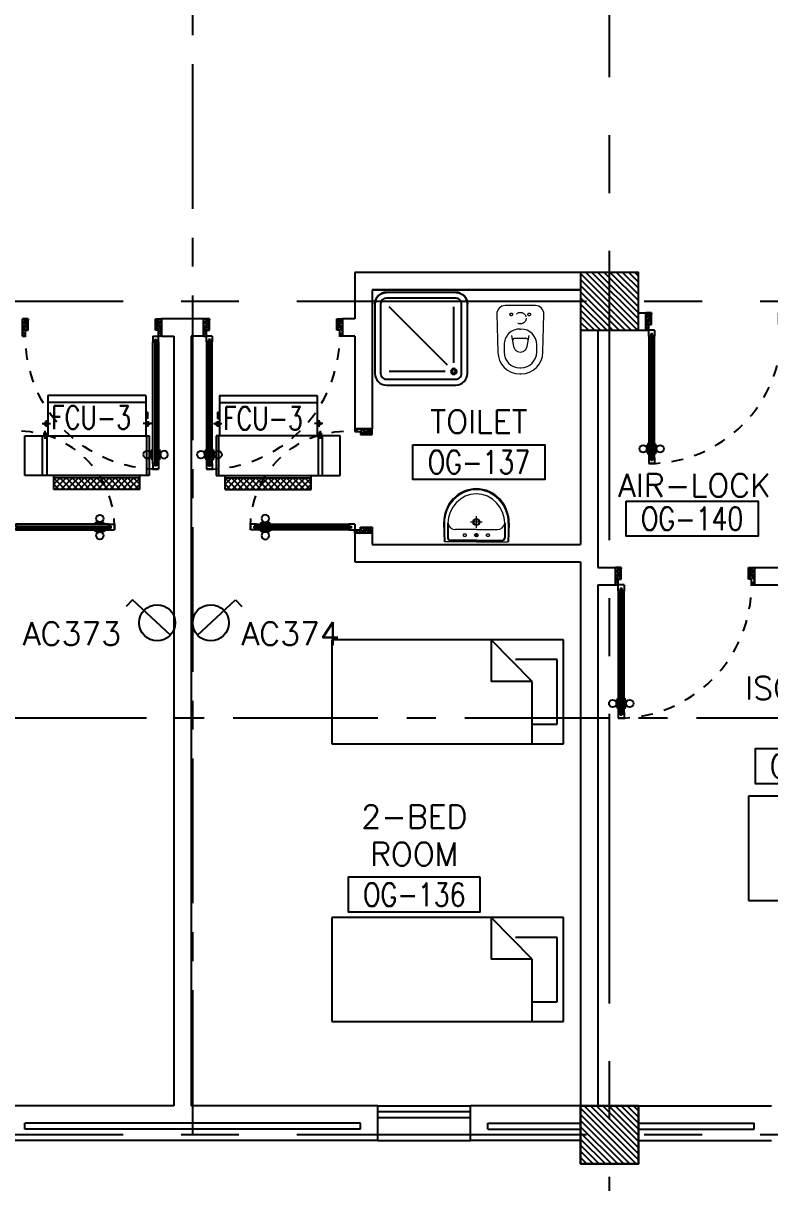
# Model space of a CAD drawing. Extents: x 88852.7 to 88945.7, y 39921.6 to 40001.1.
# Drawn here: x 88912.15 to 88918.59, y 39928.06 to 39938.08 of the extents above; entities that cross this region are included whole.
import ezdxf
from ezdxf.enums import TextEntityAlignment as Align

# ---------------------------------------------------------------- set-up
doc = ezdxf.new("R2010")
doc.units = 0
doc.header["$MEASUREMENT"] = 0
doc.header["$PDMODE"] = 34
for name, pattern in [('CENTER', [2, 1.25, -0.25, 0.25, -0.25]), ('CENTERX2', [4, 2.5, -0.5, 0.5, -0.5]), ('DASHED', [0.75, 0.5, -0.25]), ('HIDDEN', [0.375, 0.25, -0.125]), ('HIDDEN2', [0.1875, 0.125, -0.0625])]:
    doc.linetypes.add(name, pattern=pattern)
doc.layers.get('0').update_dxf_attribs({"color": 11, "linetype": 'CONTINUOUS'})
doc.layers.get('DEFPOINTS').update_dxf_attribs({"color": 11, "linetype": 'CONTINUOUS'})
for name, color, linetype in [('AX-DIM', 11, 'CONTINUOUS'), ('AXES', 11, 'CENTERX2'), ('AXES1', 11, 'CENTER'), ('COL', 11, 'CONTINUOUS'), ('DOOR', 11, 'CONTINUOUS'), ('E-SOCKETS', 4, 'CONTINUOUS'), ('FCU', 7, 'CONTINUOUS'), ('FIX', 11, 'CONTINUOUS'), ('FUR', 11, 'CONTINUOUS'), ('HAT', 11, 'CONTINUOUS'), ('INSUL', 11, 'CONTINUOUS'), ('M-TEXT', 2, 'CONTINUOUS'), ('RM-BOX', 11, 'CONTINUOUS'), ('RM-NAME', 11, 'CONTINUOUS'), ('RM-NO', 11, 'CONTINUOUS'), ('WALL', 11, 'CONTINUOUS'), ('WIN', 11, 'CONTINUOUS')]:
    doc.layers.add(name, color=color, linetype=linetype)
doc.styles.add('ROMANS', font='ROMANS.shx', dxfattribs={"width": 0.6})
doc.dimstyles.new('DIM-OUT', dxfattribs={"dimscale": 0, "dimtxt": 0.24, "dimasz": 0.08, "dimexe": 0.02, "dimexo": 0.02, "dimgap": 0.05, "dimtad": 1, "dimdec": 0, "dimlfac": 1000, "dimzin": 0, "dimdsep": 46, "dimtxsty": 'ROMANS', "dimblk1": 'ARCHTICK', "dimblk2": 'ARCHTICK', "dimsah": 1, "dimcen": 0.01, "dimdle": 0.08, "dimclrd": 7, "dimclre": 7, "dimclrt": 2, "dimadec": 0, "dimazin": 0, "dimtp": 2, "dimtm": 2, "dimtfac": 0.114286, "dimtdec": 0, "dimtix": 1, "dimtmove": 2, "dimatfit": 3, "dimldrblk": 'ARCHTICK', "dimfxl": 0, "dimtolj": 1, "dimtzin": 0, "dimarcsym": 0})

# ---------------------------------------------------------------- blocks, each defined once
blk = doc.blocks.new('_ARCHTICK')
at = {"color": 0, "linetype": 'ByBlock', "const_width": 0.15}
blk.add_lwpolyline([(-0.5, -0.5), (0.5, 0.5)], dxfattribs=at)
blk = doc.blocks.new('*D183')
at = {"layer": 'AX-DIM', "color": 7, "lineweight": -2}
for p, q in [((88944.31, 39928.31), (88944.31, 39922.925)), ((88943.63, 39928.23), (88944.33, 39928.23)), ((88901.685, 39923.005), (88944.33, 39923.005))]:
    blk.add_line(p, q, dxfattribs=at)
at = {"layer": 'DEFPOINTS', "color": 0}
for p in [(88943.61, 39928.23), (88901.665, 39923.005), (88944.31, 39923.005)]:
    blk.add_point(p, dxfattribs=at)
at = {"layer": 'AX-DIM', "color": 7, "lineweight": -2, "xscale": 0.08, "yscale": 0.08, "zscale": 0.08}
for p, rotation in [((88944.31, 39928.23), 90), ((88944.31, 39923.005), 270)]:
    blk.add_blockref('_ARCHTICK', p, dxfattribs=dict(at, rotation=rotation))
at = {"layer": 'AX-DIM', "color": 2, "insert": (88944.14, 39925.617), "char_height": 0.24, "attachment_point": 5, "rotation": 90, "style": 'ROMANS'}
blk.add_mtext('\\A1;5225', dxfattribs=at)
blk = doc.blocks.new('SHR1')
at = {"layer": 'FIX'}
for p, q in [((-196, 196), (-700, 700)), ((-143, 218), (-143, 700)), ((-218, 143), (-700, 143))]:
    blk.add_line(p, q, dxfattribs=at)
for points in [[(-825, 125), (-825, 725, -0.414214), (-725, 825), (-125, 825, -0.414214), (-25, 725), (-25, 125, -0.414214), (-125, 25), (-725, 25, -0.414214)], [(-775, 125), (-775, 725, -0.414214), (-725, 775), (-125, 775, -0.414214), (-75, 725), (-75, 125, -0.414214), (-125, 75), (-725, 75, -0.414214)]]:
    blk.add_lwpolyline(points, format="xyb", close=True, dxfattribs=at)
for radius in [25, 15]:
    blk.add_circle((-143, 143), radius, dxfattribs=at)
blk = doc.blocks.new('WC1')
at = {"layer": 'FIX', "lineweight": 20}
for p, q in [((-210, 204), (-538, 194)), ((-475, 141), (-538, 141)), ((-137, 0), (-137, 131)), ((-727, 5), (-727, -5)), ((-674, 5), (-674, -5)), ((-534, 24), (-540, 0)), ((-540, 0), (-534, -24)), ((-395, 76), (-490, 60)), ((-339, 5), (-339, -5)), ((-137, -131), (-137, 0)), ((-490, -60), (-395, -76)), ((-538, -141), (-475, -141)), ((-538, -194), (-210, -204)), ((-213, -204), (-210, -204))]:
    blk.add_line(p, q, dxfattribs=at)
at = {"layer": 'FIX', "linetype": 'Continuous', "lineweight": 20}
blk.add_line((-420, -47), (-420, 45), dxfattribs=at)
at = {"layer": 'FIX', "linetype": 'HIDDEN2', "lineweight": 20, "ltscale": 0.3}
blk.add_circle((-245, 0), 49.8, dxfattribs=at)
at = {"layer": 'FIX', "linetype": 'HIDDEN', "lineweight": 20, "ltscale": 0.05}
for centre in [(-213, 78), (-213, -77)]:
    blk.add_circle(centre, 11.6, dxfattribs=at)
at = {"layer": 'FIX', "lineweight": 20}
for centre, radius, start, end in [((-210, 131), 73, 360, 90), ((-538, 5), 189, 90, 180), ((-538, 5), 136, 90, 180), ((-475, 5), 136, 360, 90), ((-473, -7), 68.2, 128.9242, 152.8468), ((-464, -18), 82, 108.496, 128.9242), ((-538, -5), 189, 180, 270), ((-538, -5), 136, 180, 270), ((-473, 7), 68.2, 207.1532, 231.0758), ((-464, 18), 82, 231.0758, 251.504), ((-475, -5), 136, 270, 0), ((-210, -131), 73, 270, 0)]:
    blk.add_arc(centre, radius, start, end, dxfattribs=at)
at = {"layer": 'FIX', "linetype": 'Continuous', "lineweight": 20}
for centre, start, end in [((-443, 46), 357.6662, 91.6121), ((-442, -46), 268.3879, 2.3338)]:
    blk.add_arc(centre, 22.3, start, end, dxfattribs=at)
blk = doc.blocks.new('LAV1')
at = {"layer": 'FIX', "linetype": 'ByBlock', "ltscale": 0.3}
for p, q in [((-280, 210), (-275, 50)), ((-245, 210), (-245, 85)), ((245, 210), (245, 85)), ((280, 210), (275, 50)), ((0, 60), (-220, 60)), ((0, 60), (220, 60))]:
    blk.add_line(p, q, dxfattribs=at)
at = {"layer": 'FIX', "linetype": 'Continuous', "lineweight": 20}
for p, q in [((-275, 210), (-275, 50)), ((275, 210), (275, 50)), ((0, 155), (-181, 155)), ((0, 155), (181, 155)), ((0, 50), (-275, 50)), ((0, 50), (-252, 50)), ((0, 50), (275, 50)), ((0, 50), (252, 50))]:
    blk.add_line(p, q, dxfattribs=at)
at = {"layer": 'FIX', "linetype": 'DASHED', "lineweight": 20, "ltscale": 0.05}
for p, q in [((50, 220), (-50, 220)), ((0, 170), (0, 270)), ((0, 170), (0, 270))]:
    blk.add_line(p, q, dxfattribs=at)
at = {"layer": 'FIX', "lineweight": 20}
for p, q in [((16, 107), (-15, 107)), ((0, 92), (0, 123))]:
    blk.add_line(p, q, dxfattribs=at)
for centre, radius in [((0, 220), 29.5), ((0, 220), 22.5), ((0, 107), 15.5)]:
    blk.add_circle(centre, radius, dxfattribs=at)
at = {"layer": 'FIX', "linetype": 'HIDDEN', "lineweight": 20, "ltscale": 0.05}
for centre in [(-100, 107), (100, 107)]:
    blk.add_circle(centre, 12.4, dxfattribs=at)
at = {"layer": 'FIX', "linetype": 'ByBlock', "ltscale": 0.3}
for centre, radius, start, end in [((7, 220), 287, 91.3776, 182.0064), ((-7, 220), 287, 357.9936, 88.6224), ((-220, 85), 24.9, 179.7021, 269.9486), ((220, 85), 24.9, 270.0514, 0.2979)]:
    blk.add_arc(centre, radius, start, end, dxfattribs=at)
at = {"layer": 'FIX', "linetype": 'Continuous', "lineweight": 20}
for centre, radius, start, end in [((8, 217), 283, 91.6988, 181.351), ((8, 212), 253, 91.7328, 180.4884), ((-8, 217), 283, 358.649, 88.3012), ((-8, 212), 253, 359.5116, 88.2672), ((-179, 222), 66.9, 190.2006, 268.0786), ((179, 222), 66.9, 271.9214, 349.7994)]:
    blk.add_arc(centre, radius, start, end, dxfattribs=at)
blk = doc.blocks.new('RM1')
at = {"layer": 'RM-BOX'}
blk.add_lwpolyline([(570, -200), (-570, -200), (-570, -500), (570, -500)], close=True, dxfattribs=at)
at = {"layer": 'RM-NAME', "style": 'ROMANS'}
for tag, p in [('ROOMNAME1', (0, 324)), ('ROOMNAME2', (0, 0))]:
    blk.add_attdef(tag, text='', height=200, dxfattribs=at).set_placement(p, align=Align.MIDDLE)
at = {"layer": 'RM-NO', "style": 'ROMANS', "width": 0.8}
blk.add_attdef('ROOMNO', text='', height=200, dxfattribs=at).set_placement((0, -350), align=Align.MIDDLE)
blk = doc.blocks.new('DOOR100')
at = {"layer": 'DOOR', "color": 0, "linetype": 'ByBlock'}
for p, q in [((-92, 1206), (-92, 1141)), ((-83, 1206), (-92, 1206)), ((-83, 1129), (-83, 1219)), ((-76, 1219), (-83, 1219)), ((-83, 1206), (-83, 1141)), ((-76, 1251), (-76, 1301)), ((-76, 1301), (-26, 1301)), ((-26, 1301), (-76, 1301)), ((-59, 1251), (-76, 1251)), ((-59, 1251), (-59, 1271)), ((-43, 1271), (-59, 1271)), ((-43, 1251), (-43, 1271)), ((-26, 1251), (-43, 1251)), ((-26, 1251), (-26, 1301)), ((-26, 1219), (-19, 1219)), ((-19, 1129), (-19, 1219)), ((-19, 1206), (-19, 1141)), ((-19, 1206), (-10, 1206)), ((-10, 1206), (-10, 1141)), ((-83, 1141), (-92, 1141)), ((-76, 1129), (-83, 1129)), ((-26, 1129), (-19, 1129)), ((-19, 1141), (-10, 1141)), ((-1201, 0), (-1201, 150)), ((-1201, 150), (-1176, 150)), ((-1201, 150), (-1201, 0)), ((-1176, 150), (-1176, 100)), ((-76, 200), (-59, 200)), ((-76, 150), (-76, 200)), ((-76, 150), (-26, 150)), ((-59, 200), (-59, 180)), ((-59, 180), (-43, 180)), ((-43, 200), (-26, 200)), ((-43, 180), (-43, 200)), ((-26, 200), (-26, 150)), ((-1, 150), (-26, 150)), ((-26, 150), (-26, 100)), ((-1, 150), (-1, 0)), ((-1151, 0), (-1201, 0)), ((-1176, 100), (-1151, 100)), ((-1151, 100), (-1151, 0)), ((-51, 100), (-51, 0)), ((-26, 100), (-51, 100)), ((-51, 0), (-1, 0))]:
    blk.add_line(p, q, dxfattribs=at)
at = {"layer": 'DOOR', "linetype": 'ByBlock'}
for p, q in [((-76, 1251), (-76, 200)), ((-59, 200), (-59, 1251)), ((-43, 200), (-43, 1251)), ((-26, 200), (-26, 1251))]:
    blk.add_line(p, q, dxfattribs=at)
at = {"layer": 'DOOR', "color": 9, "linetype": 'ByBlock'}
for p, q in [((-1151, 0), (-1201, 114)), ((-51, 0), (-1, 114)), ((-1151, 0), (-1201, 40)), ((-1151, 0), (-1164, 100)), ((-51, 0), (-38, 100)), ((-51, 0), (-1, 40))]:
    blk.add_line(p, q, dxfattribs=at)
at = {"layer": 'DOOR', "color": 0, "linetype": 'ByBlock'}
for centre in [(-125, 1174), (22, 1174)]:
    blk.add_circle(centre, 32.4, dxfattribs=at)
at = {"layer": 'DOOR', "linetype": 'HIDDEN', "ltscale": 0.5}
blk.add_arc((-27, 152), 1149, 89.961, 180.0931, dxfattribs=at)
at = {"layer": 'DOOR', "color": 9, "linetype": 'ByBlock'}
for centre, radius, start, end in [((-1151, 0), 154, 103.7142, 108.8947), ((-1151, 0), 134, 100.72, 111.8402), ((-51, 0), 134, 68.1598, 79.28), ((-51, 0), 114, 64.0838, 77.3774), ((-51, 0), 154, 71.1053, 76.2858), ((-1151, 0), 94.4, 90, 121.9818), ((-1151, 0), 74.4, 90, 132.2236), ((-1151, 0), 54.4, 90, 156.7926), ((-1151, 0), 34.4, 90, 180), ((-1151, 0), 14.4, 90, 180), ((-51, 0), 94.4, 58.0182, 90), ((-51, 0), 74.4, 47.7764, 90), ((-51, 0), 54.4, 23.2074, 90), ((-51, 0), 34.4, 0, 90), ((-51, 0), 14.4, 0, 90)]:
    blk.add_arc(centre, radius, start, end, dxfattribs=at)
blk = doc.blocks.new('AH20A')
at = {"layer": 'FUR'}
for p, q in [((0, 0.5), (0, -0.5)), ((1, 0.5), (0, 0.5)), ((0.1358, 0.5), (0.1358, -0.0987)), ((1, -0.5), (1, 0.5)), ((0.1358, 0.3112), (0.0277, 0.3112)), ((0.0277, 0.3112), (0.0277, -0.3087)), ((0.1358, -0.0987), (0.3125, -0.5)), ((0.1358, -0.0987), (0.3125, -0.0987)), ((0.3125, -0.5), (0.3125, -0.0987)), ((0.0277, -0.3087), (0.2076, -0.3087)), ((0, -0.5), (1, -0.5))]:
    blk.add_line(p, q, dxfattribs=at)
blk = doc.blocks.new('DOOR90')
at = {"layer": 'DOOR', "linetype": 'ByBlock'}
for p, q in [((0, 0), (-150, 0)), ((-200, -25), (-1000, -25)), ((-200, -42), (-1000, -42)), ((-200, -58), (-1000, -58)), ((-1000, -75), (-200, -75))]:
    blk.add_line(p, q, dxfattribs=at)
at = {"layer": 'DOOR', "color": 0, "linetype": 'ByBlock'}
for p, q in [((-150, 0), (-150, -25)), ((-150, 0), (0, 0)), ((0, -50), (0, 0)), ((-1050, -25), (-1050, -75)), ((-1050, -75), (-1050, -25)), ((-1000, -25), (-1050, -25)), ((-1000, -75), (-1050, -75)), ((-1020, -42), (-1020, -58)), ((-1000, -42), (-1020, -42)), ((-1000, -58), (-1020, -58)), ((-1000, -25), (-1000, -42)), ((-1000, -58), (-1000, -75)), ((-968, -25), (-968, -18)), ((-878, -18), (-968, -18)), ((-968, -75), (-968, -82)), ((-878, -82), (-968, -82)), ((-955, -18), (-955, -9)), ((-955, -9), (-890, -9)), ((-955, -18), (-890, -18)), ((-955, -82), (-955, -91)), ((-955, -82), (-890, -82)), ((-955, -91), (-890, -91)), ((-890, -18), (-890, -9)), ((-890, -82), (-890, -91)), ((-878, -25), (-878, -18)), ((-878, -75), (-878, -82)), ((-200, -42), (-200, -25)), ((-200, -25), (-150, -25)), ((-180, -42), (-200, -42)), ((-200, -75), (-200, -58)), ((-200, -58), (-180, -58)), ((-150, -75), (-200, -75)), ((-180, -58), (-180, -42)), ((-150, -75), (-150, -25)), ((-150, -25), (-100, -25)), ((-100, -25), (-100, -50)), ((-100, -50), (0, -50)), ((-150, -900), (-150, -875)), ((-150, -875), (-100, -875)), ((0, -900), (-150, -900)), ((-150, -900), (0, -900)), ((-100, -850), (0, -850)), ((-100, -875), (-100, -850)), ((0, -850), (0, -900))]:
    blk.add_line(p, q, dxfattribs=at)
at = {"layer": 'DOOR', "color": 9, "linetype": 'ByBlock'}
for p, q in [((0, -50), (-114, 0)), ((0, -50), (-40, 0)), ((0, -50), (-100, -37)), ((0, -850), (-114, -900)), ((0, -850), (-100, -863)), ((0, -850), (-40, -900))]:
    blk.add_line(p, q, dxfattribs=at)
at = {"layer": 'DOOR', "color": 0, "linetype": 'ByBlock'}
for centre in [(-923, 24), (-923, -124)]:
    blk.add_circle(centre, 32.4, dxfattribs=at)
at = {"layer": 'DOOR', "color": 9, "linetype": 'ByBlock'}
for centre, radius, start, end in [((0, -50), 74.4, 137.7764, 180), ((0, -50), 54.4, 113.2074, 180), ((0, -50), 154, 161.1053, 166.2858), ((0, -50), 134, 158.1598, 169.28), ((0, -50), 114, 154.0838, 167.3774), ((0, -50), 94.4, 148.0182, 180), ((0, -50), 34.4, 90, 180), ((0, -50), 14.4, 90, 180), ((0, -850), 154, 193.7142, 198.8947), ((0, -850), 134, 190.72, 201.8402), ((0, -850), 94.4, 180, 211.9818), ((0, -850), 74.4, 180, 222.2236), ((0, -850), 54.4, 180, 246.7926), ((0, -850), 34.4, 180, 270), ((0, -850), 14.4, 180, 270)]:
    blk.add_arc(centre, radius, start, end, dxfattribs=at)
at = {"layer": 'DOOR', "linetype": 'HIDDEN', "ltscale": 0.5}
blk.add_arc((-222, -50), 828, 178.2701, 275.003, dxfattribs=at)
blk = doc.blocks.new('*X94')
at = {"color": 0}
for p, q in [((235129, 169898), (235620, 170390)), ((235129, 169951), (235567, 170390)), ((235129, 170004), (235514, 170390)), ((235129, 170057), (235461, 170390)), ((235129, 170110), (235408, 170390)), ((235129, 170163), (235355, 170390)), ((235129, 170216), (235302, 170390)), ((235129, 170269), (235249, 170390)), ((235129, 170322), (235196, 170390)), ((235129, 170375), (235143, 170390)), ((235173, 169890), (235629, 170345)), ((235226, 169890), (235629, 170292)), ((235279, 169890), (235629, 170239)), ((235332, 169890), (235629, 170186)), ((235385, 169890), (235629, 170133)), ((235439, 169890), (235629, 170080)), ((235492, 169890), (235629, 170027)), ((235545, 169890), (235629, 169974)), ((235598, 169890), (235629, 169921))]:
    blk.add_line(p, q, dxfattribs=at)
blk = doc.blocks.new('COL50')
at = {"layer": 'COL'}
blk.add_lwpolyline([(-250, 250), (-250, -250), (250, -250), (250, 250)], close=True, dxfattribs=at)
blk = doc.blocks.new('*X91')
at = {"color": 0}
for p, q in [((235129, 177110), (235608, 177590)), ((235129, 177163), (235555, 177590)), ((235129, 177217), (235502, 177590)), ((235129, 177270), (235449, 177590)), ((235129, 177323), (235396, 177590)), ((235129, 177376), (235343, 177590)), ((235129, 177429), (235290, 177590)), ((235129, 177482), (235237, 177590)), ((235129, 177535), (235184, 177590)), ((235161, 177090), (235629, 177557)), ((235214, 177090), (235629, 177504)), ((235267, 177090), (235629, 177451)), ((235320, 177090), (235629, 177398)), ((235373, 177090), (235629, 177345)), ((235426, 177090), (235629, 177292)), ((235479, 177090), (235629, 177239)), ((235532, 177090), (235629, 177186)), ((235585, 177090), (235629, 177133))]:
    blk.add_line(p, q, dxfattribs=at)
blk = doc.blocks.new('*X213')
at = {"color": 0}
for p, q in [((16890, -2467), (16943, -2414)), ((16890, -2520), (16990, -2420)), ((16990, -2565), (16890, -2465)), ((16890, -2573), (16990, -2473)), ((16990, -2512), (16892, -2414)), ((16990, -2459), (16945, -2414)), ((16990, -2619), (16890, -2519)), ((16890, -2626), (16990, -2526)), ((16990, -2672), (16890, -2572)), ((16890, -2679), (16990, -2579)), ((16990, -2725), (16890, -2625)), ((16890, -2732), (16990, -2632)), ((16990, -2778), (16890, -2678)), ((16890, -2785), (16990, -2685)), ((16990, -2831), (16890, -2731)), ((16890, -2838), (16990, -2738)), ((16990, -2884), (16890, -2784)), ((16890, -2891), (16990, -2791)), ((16990, -2937), (16890, -2837)), ((16890, -2944), (16990, -2844)), ((16990, -2990), (16890, -2890)), ((16890, -2997), (16990, -2897)), ((16990, -3043), (16890, -2943)), ((16890, -3050), (16990, -2950)), ((16990, -3096), (16890, -2996)), ((16890, -3103), (16990, -3003)), ((16990, -3149), (16890, -3049)), ((16944, -3155), (16890, -3102)), ((16892, -3155), (16990, -3056)), ((16945, -3155), (16990, -3109))]:
    blk.add_line(p, q, dxfattribs=at)
blk = doc.blocks.new('*X210')
at = {"color": 0}
for p, q in [((16890, -2467), (16943, -2414)), ((16890, -2520), (16990, -2420)), ((16990, -2565), (16890, -2465)), ((16890, -2573), (16990, -2473)), ((16990, -2512), (16892, -2414)), ((16990, -2459), (16945, -2414)), ((16990, -2619), (16890, -2519)), ((16890, -2626), (16990, -2526)), ((16990, -2672), (16890, -2572)), ((16890, -2679), (16990, -2579)), ((16990, -2725), (16890, -2625)), ((16890, -2732), (16990, -2632)), ((16990, -2778), (16890, -2678)), ((16890, -2785), (16990, -2685)), ((16990, -2831), (16890, -2731)), ((16890, -2838), (16990, -2738)), ((16990, -2884), (16890, -2784)), ((16890, -2891), (16990, -2791)), ((16990, -2937), (16890, -2837)), ((16890, -2944), (16990, -2844)), ((16990, -2990), (16890, -2890)), ((16890, -2997), (16990, -2897)), ((16990, -3043), (16890, -2943)), ((16890, -3050), (16990, -2950)), ((16990, -3096), (16890, -2996)), ((16890, -3103), (16990, -3003)), ((16990, -3149), (16890, -3049)), ((16944, -3155), (16890, -3102)), ((16892, -3155), (16990, -3056)), ((16945, -3155), (16990, -3109))]:
    blk.add_line(p, q, dxfattribs=at)

msp = doc.modelspace()

# ---------------------------------------------------------------- linework, layer by layer
at = {"layer": 'AXES'}
for p, q in [((88917.2103, 39921.6153), (88917.2103, 40000.4279)), ((88945.0103, 39935.6796), (88876.9703, 39935.6796)), ((88945.0103, 39928.4796), (88876.9703, 39928.4796))]:
    msp.add_line(p, q, dxfattribs=at)
at = {"layer": 'AXES1'}
for p, q in [((88913.6103, 39928.4796), (88913.6103, 39987.2996)), ((88935.2103, 39932.0796), (88874.5703, 39932.0796)), ((88935.2103, 39932.0796), (88892.9203, 39932.0796))]:
    msp.add_line(p, q, dxfattribs=at)
at = {"layer": 'COL'}
msp.add_lwpolyline([(88917.4603, 39928.7296), (88917.4603, 39928.2296), (88916.9603, 39928.2296), (88916.9603, 39928.7296)], close=True, dxfattribs=at)
at = {"layer": 'E-SOCKETS'}
for p, q in [((88913.0905, 39933.1017), (88913.036, 39933.0432)), ((88913.4184, 39932.7965), (88913.0905, 39933.1017)), ((88913.6521, 39932.7965), (88913.98, 39933.1017)), ((88913.98, 39933.1017), (88914.0345, 39933.0432))]:
    msp.add_line(p, q, dxfattribs=at)
for centre in [(88913.304, 39932.903), (88913.7665, 39932.903)]:
    msp.add_circle(centre, 0.1562, dxfattribs=at)
at = {"layer": 'FCU', "color": 6}
for p, q in [((88913.2048, 39934.8652), (88912.3603, 39934.8652)), ((88912.3603, 39934.8652), (88912.3603, 39934.5191)), ((88913.2048, 39934.8652), (88913.2048, 39934.5191)), ((88913.8407, 39934.8652), (88914.6852, 39934.8652)), ((88913.8407, 39934.8652), (88913.8407, 39934.5191)), ((88914.6852, 39934.8652), (88914.6852, 39934.5191)), ((88912.3135, 39934.5191), (88913.2334, 39934.5191)), ((88912.3135, 39934.1762), (88912.3135, 39934.5191)), ((88913.2334, 39934.5191), (88913.2334, 39934.1762)), ((88914.7321, 39934.5191), (88913.8122, 39934.5191)), ((88913.8122, 39934.5191), (88913.8122, 39934.1762)), ((88914.7321, 39934.1762), (88914.7321, 39934.5191)), ((88913.2334, 39934.1762), (88912.3135, 39934.1762)), ((88913.8122, 39934.1762), (88914.7321, 39934.1762))]:
    msp.add_line(p, q, dxfattribs=at)
at = {"layer": 'FCU', "color": 3}
for p, q in [((88913.2048, 39934.8049), (88912.3603, 39934.8049)), ((88913.2198, 39934.7236), (88913.2048, 39934.7236)), ((88913.2198, 39934.7236), (88913.2198, 39934.6686)), ((88913.8257, 39934.7236), (88913.8407, 39934.7236)), ((88913.8257, 39934.7236), (88913.8257, 39934.6686)), ((88913.8407, 39934.8049), (88914.6852, 39934.8049)), ((88912.3104, 39934.6231), (88912.3831, 39934.6231)), ((88912.3303, 39934.6331), (88912.3603, 39934.6331)), ((88912.3303, 39934.6331), (88912.3303, 39934.6131)), ((88912.3303, 39934.6131), (88912.3603, 39934.6131)), ((88912.3453, 39934.6529), (88912.3453, 39934.5962)), ((88913.2547, 39934.6231), (88913.182, 39934.6231)), ((88913.2198, 39934.6686), (88913.2048, 39934.6686)), ((88913.2348, 39934.6331), (88913.2048, 39934.6331)), ((88913.2348, 39934.6131), (88913.2048, 39934.6131)), ((88913.2198, 39934.6438), (88913.2198, 39934.5962)), ((88913.2348, 39934.6331), (88913.2348, 39934.6131)), ((88913.7908, 39934.6231), (88913.8635, 39934.6231)), ((88913.8107, 39934.6331), (88913.8107, 39934.6131)), ((88913.8107, 39934.6331), (88913.8407, 39934.6331)), ((88913.8107, 39934.6131), (88913.8407, 39934.6131)), ((88913.8257, 39934.6686), (88913.8407, 39934.6686)), ((88913.8257, 39934.6438), (88913.8257, 39934.5962)), ((88914.7352, 39934.6231), (88914.6625, 39934.6231)), ((88914.7152, 39934.6331), (88914.6852, 39934.6331)), ((88914.7152, 39934.6131), (88914.6852, 39934.6131)), ((88914.7002, 39934.6529), (88914.7002, 39934.5962)), ((88914.7152, 39934.6331), (88914.7152, 39934.6131)), ((88912.1611, 39934.1762), (88912.1611, 39934.5191)), ((88912.1611, 39934.5191), (88912.3135, 39934.5191)), ((88912.3249, 39934.5441), (88912.3449, 39934.5441)), ((88912.3249, 39934.5441), (88912.3249, 39934.5191)), ((88912.3349, 39934.5602), (88912.3349, 39934.4919)), ((88912.3449, 39934.5441), (88912.3449, 39934.5191)), ((88912.3521, 39934.5191), (88912.3521, 39934.1762)), ((88913.213, 39934.5191), (88913.213, 39934.1762)), ((88913.8326, 39934.5191), (88913.8326, 39934.1762)), ((88914.6934, 39934.5191), (88914.6934, 39934.1762)), ((88914.7206, 39934.5441), (88914.7006, 39934.5441)), ((88914.7006, 39934.5441), (88914.7006, 39934.5191)), ((88914.7106, 39934.5602), (88914.7106, 39934.4919)), ((88914.7206, 39934.5441), (88914.7206, 39934.5191)), ((88914.8845, 39934.5191), (88914.7321, 39934.5191)), ((88914.8845, 39934.1762), (88914.8845, 39934.5191)), ((88912.3135, 39934.1762), (88912.1611, 39934.1762)), ((88912.4119, 39934.054), (88912.4119, 39934.1762)), ((88913.1532, 39934.154), (88912.4119, 39934.154)), ((88913.1532, 39934.054), (88913.1532, 39934.1762)), ((88913.8923, 39934.054), (88913.8923, 39934.1762)), ((88913.8923, 39934.154), (88914.6337, 39934.154)), ((88914.6337, 39934.054), (88914.6337, 39934.1762)), ((88914.7321, 39934.1762), (88914.8845, 39934.1762)), ((88913.1532, 39934.054), (88912.4119, 39934.054)), ((88913.8923, 39934.054), (88914.6337, 39934.054))]:
    msp.add_line(p, q, dxfattribs=at)
at = {"layer": 'FIX'}
msp.add_line((88915.8833, 39935.7566), (88915.2833, 39935.7566), dxfattribs=at)
at = {"layer": 'FIX', "extrusion": (0, 0, -1)}
for centre, major_axis, start_param, end_param in [((88915.2833, 39935.6566), (0.0707, 0.0707), 3.9269908, 5.4977871), ((88915.8833, 39935.6566), (-0.0707, 0.0707), 0.7853982, 2.3561945)]:
    msp.add_ellipse(centre, major_axis=major_axis, ratio=1, start_param=start_param, end_param=end_param, dxfattribs=at)
at = {"layer": 'INSUL'}
for p, q in [((88912.1603, 39928.5296), (88912.1603, 39928.5796)), ((88915.0603, 39928.5796), (88912.1603, 39928.5796)), ((88915.0603, 39928.5296), (88912.1603, 39928.5296)), ((88915.0603, 39928.5296), (88915.0603, 39928.5796)), ((88916.1603, 39928.5796), (88916.9603, 39928.5796)), ((88916.1603, 39928.5296), (88916.1603, 39928.5796)), ((88916.1603, 39928.5296), (88916.9603, 39928.5296)), ((88917.4603, 39928.5796), (88918.4603, 39928.5796)), ((88917.4603, 39928.5296), (88918.4603, 39928.5296)), ((88918.4603, 39928.5296), (88918.4603, 39928.5796))]:
    msp.add_line(p, q, dxfattribs=at)
at = {"layer": 'WALL', "linetype": 'ByBlock'}
for p, q in [((88916.9603, 39935.9296), (88915.0103, 39935.9296)), ((88916.9603, 39935.7796), (88915.1603, 39935.7796)), ((88915.1603, 39935.7796), (88916.9603, 39935.7796)), ((88913.704, 39935.5296), (88913.3415, 39935.5296)), ((88915.0103, 39935.5296), (88914.904, 39935.5296)), ((88917.4603, 39935.5796), (88917.5228, 39935.5796)), ((88917.4603, 39935.4296), (88917.5228, 39935.4296)), ((88913.3415, 39935.3796), (88913.4478, 39935.3796)), ((88913.704, 39935.3796), (88913.5978, 39935.3796)), ((88915.0103, 39935.3796), (88914.904, 39935.3796)), ((88917.1103, 39933.3796), (88917.2603, 39933.3796)), ((88918.4603, 39933.3796), (88918.7853, 39933.3796)), ((88917.1103, 39933.2296), (88917.2603, 39933.2296)), ((88918.4603, 39933.2296), (88919.5853, 39933.2296))]:
    msp.add_line(p, q, dxfattribs=at)
at = {"layer": 'WALL'}
for p, q in [((88915.0103, 39935.9296), (88915.0103, 39935.5296)), ((88915.1603, 39935.7796), (88915.1603, 39934.5796)), ((88916.9603, 39935.4296), (88916.9603, 39933.5796)), ((88917.1103, 39935.4296), (88917.1103, 39933.3796)), ((88913.4478, 39935.3796), (88913.4478, 39928.7296)), ((88913.5978, 39935.3796), (88913.5978, 39928.7296)), ((88915.0103, 39935.3796), (88915.0103, 39934.5796)), ((88915.0103, 39934.5796), (88915.1603, 39934.5796)), ((88915.0103, 39933.6796), (88915.1603, 39933.6796)), ((88915.0103, 39933.6796), (88915.0103, 39933.4296)), ((88915.1603, 39933.6796), (88915.1603, 39933.5796)), ((88915.1603, 39933.5796), (88916.9603, 39933.5796)), ((88915.0103, 39933.4296), (88916.9603, 39933.4296)), ((88916.9603, 39933.4296), (88916.9603, 39928.7296)), ((88917.1103, 39933.2296), (88917.1103, 39928.7296)), ((88913.4478, 39928.7296), (88912.0103, 39928.7296)), ((88915.2103, 39928.7296), (88913.5978, 39928.7296)), ((88915.2103, 39928.4296), (88915.2103, 39928.7296)), ((88916.0103, 39928.4296), (88916.0103, 39928.7296)), ((88916.9603, 39928.7296), (88916.0103, 39928.7296)), ((88917.4603, 39928.7296), (88918.6103, 39928.7296)), ((88915.2103, 39928.4296), (88912.0103, 39928.4296)), ((88916.9603, 39928.4296), (88916.0103, 39928.4296)), ((88917.4603, 39928.4296), (88918.6103, 39928.4296))]:
    msp.add_line(p, q, dxfattribs=at)
at = {"layer": 'WALL', "color": 2, "linetype": 'ByBlock'}
for p, q in [((88913.3415, 39935.5296), (88913.3415, 39935.3796)), ((88913.704, 39935.5296), (88913.704, 39935.3796)), ((88914.904, 39935.5296), (88914.904, 39935.3796)), ((88917.5228, 39935.5796), (88917.5228, 39935.4296)), ((88917.2603, 39933.3796), (88917.2603, 39933.2296)), ((88918.4603, 39933.3796), (88918.4603, 39933.2296))]:
    msp.add_line(p, q, dxfattribs=at)
at = {"layer": 'WALL', "linetype": 'ByBlock', "ltscale": 0.3}
for points in [[(88916.9603, 39935.4296), (88917.4603, 39935.4296), (88917.4603, 39935.9296), (88916.9603, 39935.9296)], [(88916.9603, 39928.2296), (88917.4603, 39928.2296), (88917.4603, 39928.7296), (88916.9603, 39928.7296)]]:
    msp.add_lwpolyline(points, close=True, dxfattribs=at)
at = {"layer": 'WIN'}
for p, q in [((88915.2103, 39928.7296), (88916.0103, 39928.7296)), ((88915.2103, 39928.6796), (88916.0103, 39928.6796)), ((88915.2103, 39928.6296), (88916.0103, 39928.6296)), ((88915.2103, 39928.4296), (88916.0103, 39928.4296))]:
    msp.add_line(p, q, dxfattribs=at)

# ---------------------------------------------------------------- block references
at = {"layer": 'COL', "xscale": 0.001, "yscale": 0.001, "zscale": 0.001, "rotation": 180}
msp.add_blockref('COL50', (88917.2103, 39935.6796), dxfattribs=at)
at = {"layer": 'DOOR', "color": 0, "linetype": 'ByBlock', "yscale": 0.001, "zscale": 0.001, "rotation": 180}
for name, p, xscale in [('DOOR100', (88913.3415, 39935.5296), -0.001), ('DOOR100', (88913.704, 39935.5296), 0.001), ('DOOR100', (88917.5228, 39935.5796), 0.001), ('DOOR90', (88911.8853, 39933.6796), 0.001), ('DOOR90', (88915.1603, 39933.6796), -0.001), ('DOOR100', (88917.2603, 39933.3796), 0.001)]:
    msp.add_blockref(name, p, dxfattribs=dict(at, xscale=xscale))
at = {"layer": 'FCU', "color": 11, "extrusion": (0, 0, -1), "xscale": 0.001000002026557922, "yscale": 0.001000002026557922, "zscale": -0.001, "rotation": 270}
msp.add_blockref('*X213', (-88909.9983, 39951.0445), dxfattribs=at)
at = {"layer": 'FCU', "color": 11, "xscale": 0.001000002026557922, "yscale": 0.0009999871253967285, "zscale": 0.001, "rotation": 270}
msp.add_blockref('*X210', (88917.0472, 39951.0445), dxfattribs=at)
at = {"layer": 'FIX'}
for name, p, xscale, yscale, zscale, rotation in [('SHR1', (88916.0083, 39934.9316), -0.001, 0.001, 0.001, 90), ('WC1', (88916.4403, 39935.7796), 0.001, 0.001, 0.001, 90), ('AH20A', (88916.8127, 39932.3064), 2, 0.9, 2, 180), ('AH20A', (88920.4092, 39930.9548), 2, 0.9, 2, 180), ('AH20A', (88916.8127, 39929.9076), 2, 0.9, 2, 180)]:
    msp.add_blockref(name, p, dxfattribs=dict(at, xscale=xscale, yscale=yscale, zscale=zscale, rotation=rotation))
at = {"layer": 'FIX', "linetype": 'ByBlock', "ltscale": 0.3, "xscale": 0.001, "yscale": 0.001, "zscale": 0.001}
msp.add_blockref('LAV1', (88916.0603, 39933.5526), dxfattribs=at)
at = {"layer": 'HAT', "xscale": -0.001, "yscale": 0.001, "zscale": 0.001, "rotation": 180}
for name in ['*X94', '*X91']:
    msp.add_blockref(name, (88681.8317, 40105.8193), dxfattribs=at)
at = {"layer": 'RM-NAME'}
ref = msp.add_blockref('RM1', (88916.0829, 39934.6408), dxfattribs=dict(at, xscale=-0.001, yscale=0.001, zscale=0.001))
ref.add_attrib('ROOMNO', 'OG-137', dxfattribs={"layer": 'RM-NO', "height": 0.2, "style": 'ROMANS', "width": 0.8}).set_placement((88916.0829, 39934.2908), align=Align.MIDDLE)
ref.add_attrib('ROOMNAME2', 'TOILET', dxfattribs={"height": 0.2, "style": 'ROMANS'}).set_placement((88916.0829, 39934.6408), align=Align.MIDDLE)
ref = msp.add_blockref('RM1', (88917.9238, 39934.152), dxfattribs=dict(at, xscale=-0.001, yscale=0.001, zscale=0.001))
ref.add_attrib('ROOMNO', 'OG-140', dxfattribs={"layer": 'RM-NO', "height": 0.2, "style": 'ROMANS', "width": 0.8}).set_placement((88917.9238, 39933.802), align=Align.MIDDLE)
ref.add_attrib('ROOMNAME2', 'AIR-LOCK', dxfattribs={"height": 0.2, "style": 'ROMANS'}).set_placement((88917.9446, 39934.0896), align=Align.MIDDLE)
at = {"layer": 'RM-NAME', "xscale": 0.001, "yscale": 0.001, "zscale": 0.001}
for p, values in [((88919.039, 39932.0147), {'ROOMNO': 'OG-138', 'ROOMNAME2': 'ROOM', 'ROOMNAME1': 'ISOLATION'}), ((88915.5244, 39930.9045), {'ROOMNO': 'OG-136', 'ROOMNAME2': 'ROOM', 'ROOMNAME1': '2-BED'})]:
    msp.add_blockref('RM1', p, dxfattribs=at).add_auto_attribs(values)

# ---------------------------------------------------------------- texts
at = {"layer": 'E-SOCKETS', "style": 'ROMANS'}
for s, p in [('AC373', (88912.1434, 39932.7082)), ('AC374', (88914.0319, 39932.7082))]:
    msp.add_text(s, height=0.2, dxfattribs=at).set_placement(p)
at = {"layer": 'M-TEXT', "style": 'ROMANS', "width": 0.75}
for p in [(88912.3898, 39934.5763), (88913.8744, 39934.5694)]:
    msp.add_text('FCU-3', height=0.2, dxfattribs=at).set_placement(p)

# ---------------------------------------------------------------- dimensions: what is measured, and where the dimension line sits
at = {"layer": 'AX-DIM'}
dim = msp.add_linear_dim(base=(88944.3103, 39923.0046), p1=(88943.6103, 39928.2296), p2=(88901.6653, 39923.0046), angle=270, dimstyle='DIM-OUT', override={"dimscale": 1}, dxfattribs=at)
dim.commit()
dim.dimension.update_dxf_attribs({"geometry": '*D183', "text_midpoint": (88944.1403, 39925.6171)})

doc.saveas('drawing.dxf')
